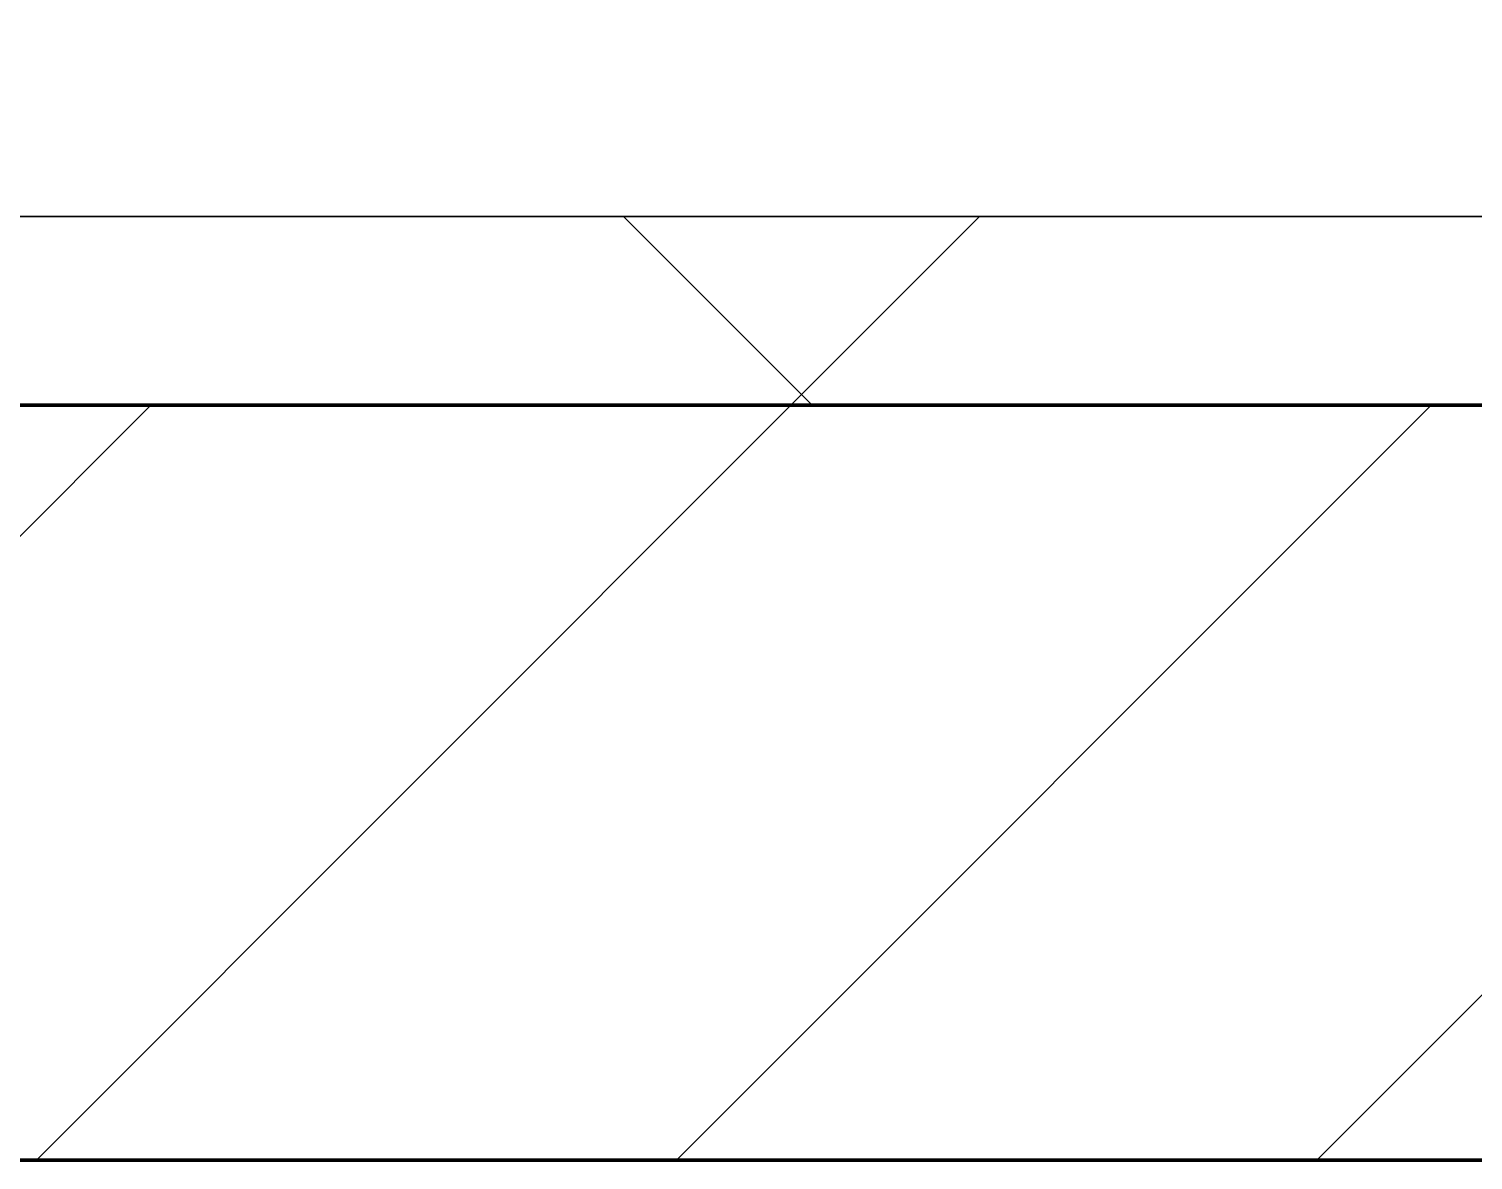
# Model space of a CAD drawing. Header units: millimetres. Extents: x -853432 to -773672, y -18171 to 22484.
# Drawn here: x -795699.8 to -795316.9, y -4021 to -3721.2 of the extents above; entities that cross this region are included whole.
import ezdxf
from ezdxf.xclip import XClip

# ---------------------------------------------------------------- set-up
doc = ezdxf.new("R2010")
doc.units = ezdxf.units.MM
doc.header["$XCLIPFRAME"] = 0
for name, color, linetype, lineweight in [('A-GLAZ-CURT', 2, 'Continuous', 9), ('A-WALL', 5, 'Continuous', 35), ('A-WALL-FNSH', 2, 'Continuous', 35), ('A-WALL-PATT', 1, 'Continuous', 35)]:
    doc.layers.add(name, color=color, linetype=linetype, lineweight=lineweight)
doc.layers.add('A11_ALU.SOLID SHEET', color=2, linetype='Continuous')

# ---------------------------------------------------------------- blocks, each defined once
blk = doc.blocks.new('PPLS-PP19_Custom Tile Pattern - Custom Tile Pattern-V152-4251-01 ENLARGED CONCOURSE LEVEL - REFLECTED CEILING PLAN - SHEET 2')
at = {"layer": 'A-GLAZ-CURT'}
for p, q in [((-300, 0), (300, 0)), ((300, 0), (-300, 0)), ((195.99, 0), (213.31, 0)), ((213.31, 0), (195.99, 0)), ((230.06, 0), (300, 0)), ((-300, -50), (300, -50)), ((300, -50), (-300, -50))]:
    blk.add_line(p, q, dxfattribs=at)
for points, knots in [([(9.32, 0), (9.08, 0), (7.65, 0), (2.57, 0), (-12.23, 0), (-25.64, 0), (-40, 0), (-56.24, 0), (-75.59, 0), (-94, 0), (-112.01, 0), (-114.94, 0), (-115.63, 0)], [-2922.926651, -2922.926651, -2922.926651, -2922.926651, -2882.788014, -2720.818881, -2518.50168, -2125.455881, -1792.521578, -1466.981642, -1208.454564, -789.402658, -501.969187, -243.577221, -243.577221, -243.577221, -243.577221]), ([(31.18, 0), (25.97, 0), (11.99, 0), (-16.92, 0), (-47.42, 0), (-65.77, 0), (-66.37, 0), (-66.38, 0)], [-4496.803627, -4496.803627, -4496.803627, -4496.803627, -4222.080604, -3745.412743, -2981.410125, -2542.574734, -2498.224237, -2498.224237, -2498.224237, -2498.224237]), ([(-54.97, 0), (-49.14, 0), (-34.11, 0), (-12.78, 0), (4.23, 0), (9.64, 0), (10.14, 0), (10.18, 0)], [-4370.619657, -4370.619657, -4370.619657, -4370.619657, -4065.652676, -3589.737505, -3285.047089, -3066.359526, -3044.715262, -3044.715262, -3044.715262, -3044.715262]), ([(-54.16, 0), (-53.75, 0), (-52.09, 0), (-48.53, 0), (-30.79, 0), (-18.03, 0), (5.2, 0), (11.43, 0), (13.33, 0)], [-3736.440949, -3736.440949, -3736.440949, -3736.440949, -3689.699207, -3546.54457, -3315.260113, -2864.387349, -2439.246196, -2241.864569, -2241.864569, -2241.864569, -2241.864569]), ([(14.02, 0), (8.85, 0), (-3.15, 0), (-20.62, 0), (-32.81, 0), (-44.85, 0), (-51.43, 0), (-51.79, 0)], [-1913.156488, -1913.156488, -1913.156488, -1913.156488, -1617.263037, -1290.787923, -1039.307308, -819.71621, -644.910881, -644.910881, -644.910881, -644.910881]), ([(-36.78, 0), (-32.43, 0), (-19.22, 0), (-1.68, 0), (10.96, 0), (13.97, 0)], [-6191.144455, -6191.144455, -6191.144455, -6191.144455, -5862.463379, -5340.621928, -5179.320039, -5179.320039, -5179.320039, -5179.320039]), ([(13.98, 0), (10.36, 0), (-0.79, 0), (-16.58, 0), (-34.76, 0), (-36.04, 0)], [-10109.12236, -10109.12236, -10109.12236, -10109.12236, -9884.23066, -9424.652049, -9182.880979, -9182.880979, -9182.880979, -9182.880979]), ([(70.61, 0), (66.16, 0), (55.8, 0), (39.61, 0), (24.74, 0), (2.64, 0), (-17.84, 0), (-30.57, 0), (-31.82, 0), (-32, 0)], [-4647.237329, -4647.237329, -4647.237329, -4647.237329, -4326.416877, -4098.545751, -3766.694881, -3333.063701, -2994.501669, -2698.150104, -2614.070998, -2614.070998, -2614.070998, -2614.070998]), ([(-30.76, 0), (-30.73, 0), (-29.99, 0), (-23.47, 0), (-15.75, 0), (-15.19, 0)], [-54176.191683, -54176.191683, -54176.191683, -54176.191683, -54157.274271, -53749.15266, -53717.791567, -53717.791567, -53717.791567, -53717.791567]), ([(-30.52, 0), (-27.11, 0), (-17.83, 0), (5.99, 0), (22.06, 0), (37.44, 0), (45.92, 0), (57.76, 0), (64.47, 0), (72.74, 0), (75.22, 0), (76.03, 0), (76.21, 0)], [-2323.618664, -2323.618664, -2323.618664, -2323.618664, -2142.497158, -1716.209403, -1206.526904, -1089.329421, -901.315459, -753.071572, -495.328968, -421.953223, -334.951786, -290.452333, -290.452333, -290.452333, -290.452333]), ([(-13, 0), (-14.35, 0), (-17.68, 0), (-25.97, 0), (-29.52, 0), (-30.21, 0)], [-55207.591944, -55207.591944, -55207.591944, -55207.591944, -54789.006179, -54461.685999, -54290.791712, -54290.791712, -54290.791712, -54290.791712]), ([(8.33, 0), (8.19, 0), (7.18, 0), (0.32, 0), (-13.89, 0), (-24.92, 0), (-29.03, 0)], [-3574.286521, -3574.286521, -3574.286521, -3574.286521, -3526.962355, -3285.499107, -2903.012179, -2680.714891, -2680.714891, -2680.714891, -2680.714891]), ([(-28.57, 0), (-26.93, 0), (-20.29, 0), (-11.45, 0), (2.08, 0), (13.15, 0), (21.24, 0), (24.62, 0), (24.72, 0), (24.72, 0)], [-5361.429781, -5361.429781, -5361.429781, -5361.429781, -5261.36855, -5050.479954, -4785.90057, -4596.498881, -4445.288762, -4384.376941, -4376.041937, -4376.041937, -4376.041937, -4376.041937]), ([(-22.56, 0), (-20.27, 0), (-17.03, 0), (-11.36, 0), (-7.66, 0), (-6.6, 0), (-6.44, 0)], [-56468.192263, -56468.192263, -56468.192263, -56468.192263, -56344.022017, -56303.229861, -56166.290093, -56124.392176, -56124.392176, -56124.392176, -56124.392176]), ([(-15.19, 0), (-13.07, 0), (7.48, 0), (42.22, 0), (69.18, 0), (82.92, 0)], [-461.142613, -461.142613, -461.142613, -461.142613, -429.606584, -390.253598, -348.260293, -348.260293, -348.260293, -348.260293]), ([(-6.54, 0), (-6.73, 0), (-7.2, 0), (-7.6, 0), (-7.79, 0)], [-56009.792147, -56009.792147, -56009.792147, -56009.792147, -55949.290093, -55895.192118, -55895.192118, -55895.192118, -55895.192118]), ([(-2.63, 0), (-2.47, 0), (-1.22, 0), (4.92, 0), (15.97, 0), (22.54, 0), (24.49, 0)], [-226.825321, -226.825321, -226.825321, -226.825321, -220.269177, -206.416616, -198.214427, -187.717507, -187.717507, -187.717507, -187.717507]), ([(103.09, 0), (101.08, 0), (86.31, 0), (63.34, 0), (35.84, 0), (12, 0), (3.08, 0), (-1.67, 0), (-2.25, 0)], [-375.435014, -375.435014, -375.435014, -375.435014, -369.147452, -330.153101, -307.516438, -285.83788, -246.234814, -234.646884, -234.646884, -234.646884, -234.646884]), ([(24.69, 0), (24.54, 0), (20.99, 0), (17.52, 0), (14.7, 0), (13.96, 0)], [-4368.572414, -4368.572414, -4368.572414, -4368.572414, -4306.476363, -4080.000647, -3992.742694, -3992.742694, -3992.742694, -3992.742694]), ([(13.96, 0), (15.27, 0), (17.81, 0), (22.91, 0), (31, 0), (39.04, 0), (51.19, 0), (58.74, 0), (61.34, 0), (61.45, 0)], [-2219.9979, -2219.9979, -2219.9979, -2219.9979, -2084.094819, -1956.422387, -1818.904206, -1645.594513, -1443.202566, -1228.752106, -1120.932285, -1120.932285, -1120.932285, -1120.932285]), ([(30.82, 0), (29.27, 0), (23.76, 0), (18.21, 0), (14.18, 0)], [-10462.034656, -10462.034656, -10462.034656, -10462.034656, -10363.088938, -10113.300168, -10113.300168, -10113.300168, -10113.300168]), ([(15.1, 0), (26.08, 0), (46.75, 0), (70.5, 0), (81.41, 0), (83.15, 0)], [-5159.287046, -5159.287046, -5159.287046, -5159.287046, -4573.028122, -4094.177415, -3891.564542, -3891.564542, -3891.564542, -3891.564542]), ([(76.63, 0), (74.8, 0), (67.65, 0), (53.52, 0), (37, 0), (24.24, 0), (18.1, 0), (15.14, 0)], [-3095.572228, -3095.572228, -3095.572228, -3095.572228, -2950.589685, -2634.532728, -2313.748533, -2106.613311, -1934.732642, -1934.732642, -1934.732642, -1934.732642]), ([(18.16, 0), (19.15, 0), (24.25, 0), (25.66, 0), (26.12, 0)], [-5700.113719, -5700.113719, -5700.113719, -5700.113719, -5554.232259, -5302.431367, -5302.431367, -5302.431367, -5302.431367]), ([(81.96, 0), (79.53, 0), (74.06, 0), (62.26, 0), (51.85, 0), (43.81, 0), (29.53, 0), (20.67, 0), (18.85, 0), (18.16, 0)], [-7119.293879, -7119.293879, -7119.293879, -7119.293879, -6924.452779, -6738.82075, -6548.303034, -6314.283804, -6135.05769, -5972.647715, -5832.674503, -5832.674503, -5832.674503, -5832.674503]), ([(27.44, 0), (27.9, 0), (29.54, 0), (38.07, 0), (53.39, 0), (71.67, 0), (79.98, 0), (82.01, 0), (82.36, 0)], [-5037.309798, -5037.309798, -5037.309798, -5037.309798, -4887.603822, -4705.298446, -4353.683244, -3960.84581, -3759.045785, -3711.701957, -3711.701957, -3711.701957, -3711.701957]), ([(27.89, 0), (29.09, 0), (33.4, 0), (48.37, 0), (65.35, 0), (77.41, 0), (82.22, 0)], [-147.777612, -147.777612, -147.777612, -147.777612, -135.792042, -118.513713, -97.899267, -83.87378, -83.87378, -83.87378, -83.87378]), ([(53.18, 0), (53.06, 0), (52.22, 0), (44.99, 0), (36.46, 0), (30.82, 0)], [-622.740158, -622.740158, -622.740158, -622.740158, -566.066452, -360.610861, 0, 0, 0, 0]), ([(136.44, 0), (121.66, 0), (86.93, 0), (51.16, 0), (31.18, 0)], [-106.750556, -106.750556, -106.750556, -106.750556, -59.610984, 0, 0, 0, 0]), ([(82.45, 0), (78.02, 0), (68.94, 0), (57.82, 0), (46.51, 0), (41.18, 0), (36.02, 0), (35.54, 0), (35.54, 0)], [-373.637621, -373.637621, -373.637621, -373.637621, -357.622665, -341.267687, -334.000314, -326.15566, -319.318397, -317.489778, -317.489778, -317.489778, -317.489778]), ([(36.29, 0), (37.77, 0), (48.82, 0), (64.79, 0), (95.91, 0), (124.45, 0), (132.42, 0), (134.6, 0)], [-314.598523, -314.598523, -314.598523, -314.598523, -305.899624, -287.17622, -249.500363, -194.761443, -152.241002, -152.241002, -152.241002, -152.241002]), ([(61.47, 0), (61.47, 0), (61.21, 0), (54.61, 0), (53.71, 0), (53.56, 0)], [-1113.311073, -1113.311073, -1113.311073, -1113.311073, -1096.402191, -891.204116, -747.28819, -747.28819, -747.28819, -747.28819]), ([(76.22, 0), (75.58, 0), (73.64, 0), (71.05, 0), (70.61, 0)], [-193.634889, -193.634889, -193.634889, -193.634889, -31.537676, 0, 0, 0, 0]), ([(168.37, 0), (167.68, 0), (162.47, 0), (147.02, 0), (113.34, 0), (90.57, 0), (82.92, 0)], [-543.375029, -543.375029, -543.375029, -543.375029, -530.793311, -458.593899, -401.860199, -374.20302, -374.20302, -374.20302, -374.20302]), ([(82.92, 0), (89.58, 0), (104.32, 0), (116.36, 0), (128.63, 0), (128.95, 0)], [-83.186749, -83.186749, -83.186749, -83.186749, -63.759246, -39.050993, -35.895543, -35.895543, -35.895543, -35.895543]), ([(114.39, 0), (114.2, 0), (112.08, 0), (105.42, 0), (92.53, 0), (87.57, 0), (82.96, 0)], [-8148.58938, -8148.58938, -8148.58938, -8148.58938, -8105.191388, -7723.759874, -7531.75727, -7146.472227, -7146.472227, -7146.472227, -7146.472227]), ([(83.05, 0), (85.23, 0), (86.55, 0), (92.51, 0), (94.33, 0)], [-3678.449637, -3678.449637, -3678.449637, -3678.449637, -3336.541051, -2783.776468, -2783.776468, -2783.776468, -2783.776468]), ([(83.74, 0), (84.1, 0), (102.43, 0), (120.63, 0), (138.28, 0), (138.53, 0)], [-347.429871, -347.429871, -347.429871, -347.429871, -346.313304, -291.370682, -290.5735, -290.5735, -290.5735, -290.5735]), ([(94.4, 0), (94.4, 0), (94.64, 0), (99.11, 0), (108.97, 0), (120.79, 0), (139.94, 0), (163.31, 0), (185.23, 0), (193.62, 0), (194.69, 0), (194.79, 0)], [-2348.345796, -2348.345796, -2348.345796, -2348.345796, -2310.419338, -2233.599744, -2052.234781, -1843.028543, -1530.39897, -1095.004608, -529.74427, -295.064701, -265.121568, -265.121568, -265.121568, -265.121568]), ([(129.02, 0), (129.02, 0), (124.41, 0), (122.35, 0), (114.96, 0), (108.04, 0), (103.09, 0)], [-35.386604, -35.386604, -35.386604, -35.386604, -31.430235, -22.807238, -15.488593, 0, 0, 0, 0]), ([(157.9, 0), (156.77, 0), (151.67, 0), (143.29, 0), (134.04, 0), (126.24, 0), (118.6, 0), (114.23, 0), (111.98, 0), (105.66, 0), (105.23, 0), (105.23, 0)], [-10292.955006, -10292.955006, -10292.955006, -10292.955006, -10098.273015, -9847.788484, -9677.714971, -9567.007022, -9453.21225, -9220.200448, -9012.77275, -8966.157302, -8929.495943, -8929.495943, -8929.495943, -8929.495943]), ([(105.26, 0), (105.52, 0), (111.01, 0), (112.65, 0), (113.59, 0)], [-8920.561005, -8920.561005, -8920.561005, -8920.561005, -8814.835624, -8577.462505, -8577.462505, -8577.462505, -8577.462505]), ([(128.58, 0), (128.8, 0), (130.16, 0), (139.26, 0), (152.67, 0), (161.24, 0), (162.19, 0), (162.75, 0)], [-633.326174, -633.326174, -633.326174, -633.326174, -627.736123, -618.981161, -602.094757, -592.980799, -581.414464, -581.414464, -581.414464, -581.414464]), ([(137.1, 0), (136, 0), (133.64, 0), (129.87, 0), (129.11, 0)], [-670.405967, -670.405967, -670.405967, -670.405967, -651.020627, -640.742133, -640.742133, -640.742133, -640.742133]), ([(193.8, 0), (193.33, 0), (190.11, 0), (183.13, 0), (171, 0), (161.95, 0), (161.28, 0), (158.35, 0), (157.85, 0), (157.77, 0)], [-11665.349007, -11665.349007, -11665.349007, -11665.349007, -11565.880756, -11105.624034, -10839.086983, -10768.332124, -10666.779182, -10580.760289, -10550.278881, -10550.278881, -10550.278881, -10550.278881]), ([(300, 0), (286.53, 0), (254.22, 0), (207.11, 0), (177.41, 0), (159.34, 0), (158.33, 0), (158.3, 0)], [-285.253232, -285.253232, -285.253232, -285.253232, -244.693688, -187.987675, -143.776725, -129.632772, -123.352749, -123.352749, -123.352749, -123.352749]), ([(159.07, 0), (159.13, 0), (160.84, 0), (165.21, 0), (174.15, 0), (185.98, 0), (206, 0), (215.17, 0), (220.78, 0)], [-115.643202, -115.643202, -115.643202, -115.643202, -114.681583, -87.660824, -65.295536, -41.623857, -24.459831, -8.051367, -8.051367, -8.051367, -8.051367]), ([(162.75, 0), (165.4, 0), (170.91, 0), (172.61, 0), (172.61, 0)], [-111.264224, -111.264224, -111.264224, -111.264224, -56.742688, -19.085662, -19.085662, -19.085662, -19.085662]), ([(219.97, 0), (215.93, 0), (199.91, 0), (182.99, 0), (174.27, 0), (169.67, 0), (168.99, 0)], [-8998.814218, -8998.814218, -8998.814218, -8998.814218, -8717.832359, -8253.978395, -8152.463617, -8069.855175, -8069.855175, -8069.855175, -8069.855175]), ([(215.22, 0), (214.62, 0), (210.55, 0), (203.98, 0), (187.54, 0), (175.3, 0), (169.49, 0)], [-203.825446, -203.825446, -203.825446, -203.825446, -198.527383, -184.406837, -162.427601, -142.916156, -142.916156, -142.916156, -142.916156]), ([(171.51, 0), (176.48, 0), (193.23, 0), (201.73, 0), (208.81, 0), (212.24, 0), (217.66, 0), (219.78, 0)], [-7971.819559, -7971.819559, -7971.819559, -7971.819559, -7784.112253, -7606.717214, -7289.299508, -7042.621073, -6915.603924, -6915.603924, -6915.603924, -6915.603924]), ([(172.07, 0), (177.66, 0), (187.87, 0), (201.08, 0), (207.47, 0), (213.96, 0), (215.11, 0)], [-255.364076, -255.364076, -255.364076, -255.364076, -237.955587, -223.92608, -215.862851, -208.75215, -208.75215, -208.75215, -208.75215]), ([(220.69, 0), (221.61, 0), (228.5, 0), (242.06, 0), (246.54, 0), (246.96, 0)], [-10632.039703, -10632.039703, -10632.039703, -10632.039703, -10511.382485, -9925.173265, -9834.877357, -9834.877357, -9834.877357, -9834.877357]), ([(220.72, 0), (226.17, 0), (244.78, 0), (266.73, 0), (281.71, 0), (291.71, 0), (296.52, 0), (297.86, 0), (298.09, 0)], [-6897.193206, -6897.193206, -6897.193206, -6897.193206, -6582.165592, -6068.460911, -5766.029927, -5566.724884, -5280.360606, -5199.253518, -5199.253518, -5199.253518, -5199.253518]), ([(300, 0), (288.22, 0), (262, 0), (232.48, 0), (222.21, 0), (220.75, 0)], [-12528.858583, -12528.858583, -12528.858583, -12528.858583, -11905.454923, -11162.864862, -10965.316436, -10965.316436, -10965.316436, -10965.316436]), ([(247.1, 0), (246.76, 0), (245.04, 0), (238.34, 0), (226.66, 0), (223.55, 0), (220.9, 0)], [-9649.085549, -9649.085549, -9649.085549, -9649.085549, -9581.591397, -9406.094246, -9221.510254, -9021.380842, -9021.380842, -9021.380842, -9021.380842]), ([(284.76, 0), (284.76, 0), (285.09, 0), (287.47, 0), (293.59, 0), (297.76, 0), (300, 0)], [-4110.630118, -4110.630118, -4110.630118, -4110.630118, -4053.389046, -3959.664717, -3862.421465, -3746.95702, -3746.95702, -3746.95702, -3746.95702]), ([(297.38, 0), (295.84, 0), (291.62, 0), (285.38, 0), (284.87, 0)], [-4803.172655, -4803.172655, -4803.172655, -4803.172655, -4358.271401, -4143.037883, -4143.037883, -4143.037883, -4143.037883])]:
    blk.add_open_spline(points, degree=3, knots=knots, dxfattribs=at)
for points in [[(13.42, 0), (11.78, 0), (10.39, 0), (9.63, 0)], [(24.49, 0), (25.23, 0), (25.72, 0), (26.04, 0)], [(80.35, 0), (79.57, 0), (78.27, 0), (76.63, 0)], [(82.97, 0), (82.53, 0), (82.07, 0), (81.72, 0)], [(168.74, 0), (168.74, 0), (169.81, 0), (171.51, 0)], [(195.11, 0), (194.91, 0), (194.44, 0), (193.8, 0)], [(220.41, 0), (219.77, 0), (219.3, 0), (219.02, 0)], [(221.13, 0), (223.79, 0), (226.71, 0), (230.06, 0)]]:
    blk.add_open_spline(points, degree=3, dxfattribs=at)
blk = doc.blocks.new('PPLS-PP19_Custom Tile Pattern - Custom Tile Pattern-V153-4251-01 ENLARGED CONCOURSE LEVEL - REFLECTED CEILING PLAN - SHEET 2')
at = {"layer": 'A-GLAZ-CURT'}
for p, q in [((-300, 0), (300, 0)), ((300, 0), (-300, 0)), ((-293.07, 0), (-275.75, 0)), ((-275.75, 0), (-293.07, 0)), ((-300, -50), (300, -50)), ((300, -50), (-300, -50))]:
    blk.add_line(p, q, dxfattribs=at)
at = {"layer": 'A-GLAZ-CURT', "flags": 128}
for points in [[(-300, 0), (-291.56, 0), (-283.3, 0), (-275.2, 0), (-267.26, 0), (-259.45, 0), (-251.77, 0), (-244.2, 0), (-236.74, 0)], [(-229.72, 0), (-236.97, 0), (-244.39, 0), (-251.96, 0), (-259.67, 0), (-267.51, 0), (-275.48, 0), (-283.55, 0), (-291.73, 0), (-300, 0)]]:
    blk.add_lwpolyline(points, dxfattribs=at)
at = {"layer": 'A-GLAZ-CURT'}
for points, knots in [([(-300, 0), (-284.65, 0), (-264.37, 0), (-245.95, 0), (-241.31, 0)], [-5323.127839, -5323.127839, -5323.127839, -5323.127839, -4502.809032, -4216.811502, -4216.811502, -4216.811502, -4216.811502]), ([(-72.93, 0), (-75.51, 0), (-91.45, 0), (-134.08, 0), (-202.69, 0), (-262.56, 0), (-294.48, 0), (-300, 0)], [-19442.345229, -19442.345229, -19442.345229, -19442.345229, -18935.241197, -17136.203329, -15131.813646, -13729.592194, -13439.944408, -13439.944408, -13439.944408, -13439.944408]), ([(-137.88, 0), (-140.56, 0), (-147.66, 0), (-147.69, 0), (-158.72, 0), (-174.02, 0), (-185.59, 0), (-209.77, 0), (-232.01, 0), (-255.22, 0), (-262.59, 0), (-264.9, 0), (-265.4, 0)], [-3187.727384, -3187.727384, -3187.727384, -3187.727384, -2919.378265, -2477.344047, -2237.412286, -2029.680487, -1755.085331, -1400.429864, -858.079193, -543.655514, -208.940337, 0, 0, 0, 0]), ([(-258.6, 0), (-257.91, 0), (-254.26, 0), (-247.88, 0), (-242.7, 0), (-242.02, 0)], [-5722.54675, -5722.54675, -5722.54675, -5722.54675, -5657.471696, -5413.335975, -5376.889564, -5376.889564, -5376.889564, -5376.889564]), ([(-241.31, 0), (-234.91, 0), (-225.14, 0), (-213.1, 0), (-200.2, 0), (-187.68, 0), (-178.19, 0), (-173.42, 0)], [-5363.963724, -5363.963724, -5363.963724, -5363.963724, -5017.494783, -4832.723979, -4666.091899, -4349.945572, -4109.479881, -4109.479881, -4109.479881, -4109.479881]), ([(-241.18, 0), (-216.61, 0), (-171.42, 0), (-129.95, 0), (-110.8, 0), (-99.5, 0), (-91.46, 0)], [-4214.142872, -4214.142872, -4214.142872, -4214.142872, -2700.551212, -1002.059161, -460.363443, 0, 0, 0, 0])]:
    blk.add_open_spline(points, degree=3, knots=knots, dxfattribs=at)
blk = doc.blocks.new('*U634')
at = {"layer": 'A-GLAZ-CURT'}
for name, p in [('PPLS-PP19_Custom Tile Pattern - Custom Tile Pattern-V152-4251-01 ENLARGED CONCOURSE LEVEL - REFLECTED CEILING PLAN - SHEET 2', (40202.37, -7350)), ('PPLS-PP19_Custom Tile Pattern - Custom Tile Pattern-V153-4251-01 ENLARGED CONCOURSE LEVEL - REFLECTED CEILING PLAN - SHEET 2', (40802.37, -7350))]:
    blk.add_blockref(name, p, dxfattribs=at)
blk = doc.blocks.new('*U1213')
blk.add_lwpolyline([(22690, -750), (19166.45, -750), (19116.45, -700), (18966.44, -550), (-101025.39, -550), (-101025.39, -6704.96), (-96300, -6704.96), (-96300, -7350), (-94497.63, -7350), (17250, -7350), (17250, -6849.96), (18300, -6849.96), (22690, -6849.96)], close=True)

msp = doc.modelspace()

# ---------------------------------------------------------------- block references
at = {"layer": 'A11_ALU.SOLID SHEET'}
ref = msp.add_blockref('*U1213', (-744682.37, 3579.02), dxfattribs=at)
XClip(ref).set_block_clipping_path([(-104690.1238047112, -9620.0029952966), (-34092.6543255156, 14392.9971737705)])

# ---------------------------------------------------------------- next in the draw order: hatches: boundary and pattern name
at = {"layer": 'A-WALL-PATT', "lineweight": 9}
h = msp.add_hatch(dxfattribs=at)
h.set_pattern_fill('FP_4', color=256, style=0, pattern_type=2)
h.set_pattern_definition([(45, (0, 0), (-212.13203, 212.13203), []), (135, (0, 0), (-212.13203, -212.13203), [])])
h.paths.add_polyline_path([(-779464.45, -3820.98), (-778775.03, -3820.98), (-778775.03, -3770.98), (-827933.88, -3770.98), (-828045.79, -3820.98), (-779602.34, -3820.98)])
h.paths.add_polyline_path([(-828965.42, -3820.98), (-828156.1, -3820.98), (-828044.19, -3770.98), (-841032.37, -3770.98), (-841032.37, -3820.98), (-829103.3, -3820.98)])
h = msp.add_hatch(dxfattribs=at)
h.set_pattern_fill('FP_2', color=256, style=0, pattern_type=2)
h.set_pattern_definition([(45, (0, 0), (-84.852814, 84.852814), [])])
h.paths.add_polyline_path([(-779326.57, -4020.98), (-778775.03, -4020.98), (-778775.03, -3820.98), (-828045.79, -3820.98), (-828336.65, -3950.93), (-828355, -3909.85), (-828156.1, -3820.98), (-841232.37, -3820.98), (-841232.37, -4020.98), (-779878.11, -4020.98)])
h.paths.add_polyline_path([(-828280, -3860.98), (-828285, -3859.64), (-828288.66, -3855.98), (-828289.66, -3848.39), (-828287.07, -3844.76), (-828282.59, -3841.32), (-828280, -3840.98), (-828272.93, -3843.91), (-828270.34, -3848.39), (-828270.34, -3851.81), (-828272.93, -3858.05), (-828279.18, -3860.64)])

# ---------------------------------------------------------------- next in the draw order: linework, layer by layer
at = {"layer": 'A-WALL', "color": 7, "lineweight": 70}
for p, q in [((-795980, -3820.98), (-794780, -3820.98)), ((-794780, -3820.98), (-795980, -3820.98)), ((-794780, -4020.98), (-795980, -4020.98))]:
    msp.add_line(p, q, dxfattribs=at)
at = {"layer": 'A-WALL-FNSH', "color": 250}
msp.add_line((-795980, -3770.98), (-794780, -3770.98), dxfattribs=at)

# ---------------------------------------------------------------- next in the draw order: block references
msp.add_blockref('*U634', (-835882.37, 3579.02))

doc.saveas('drawing.dxf')
